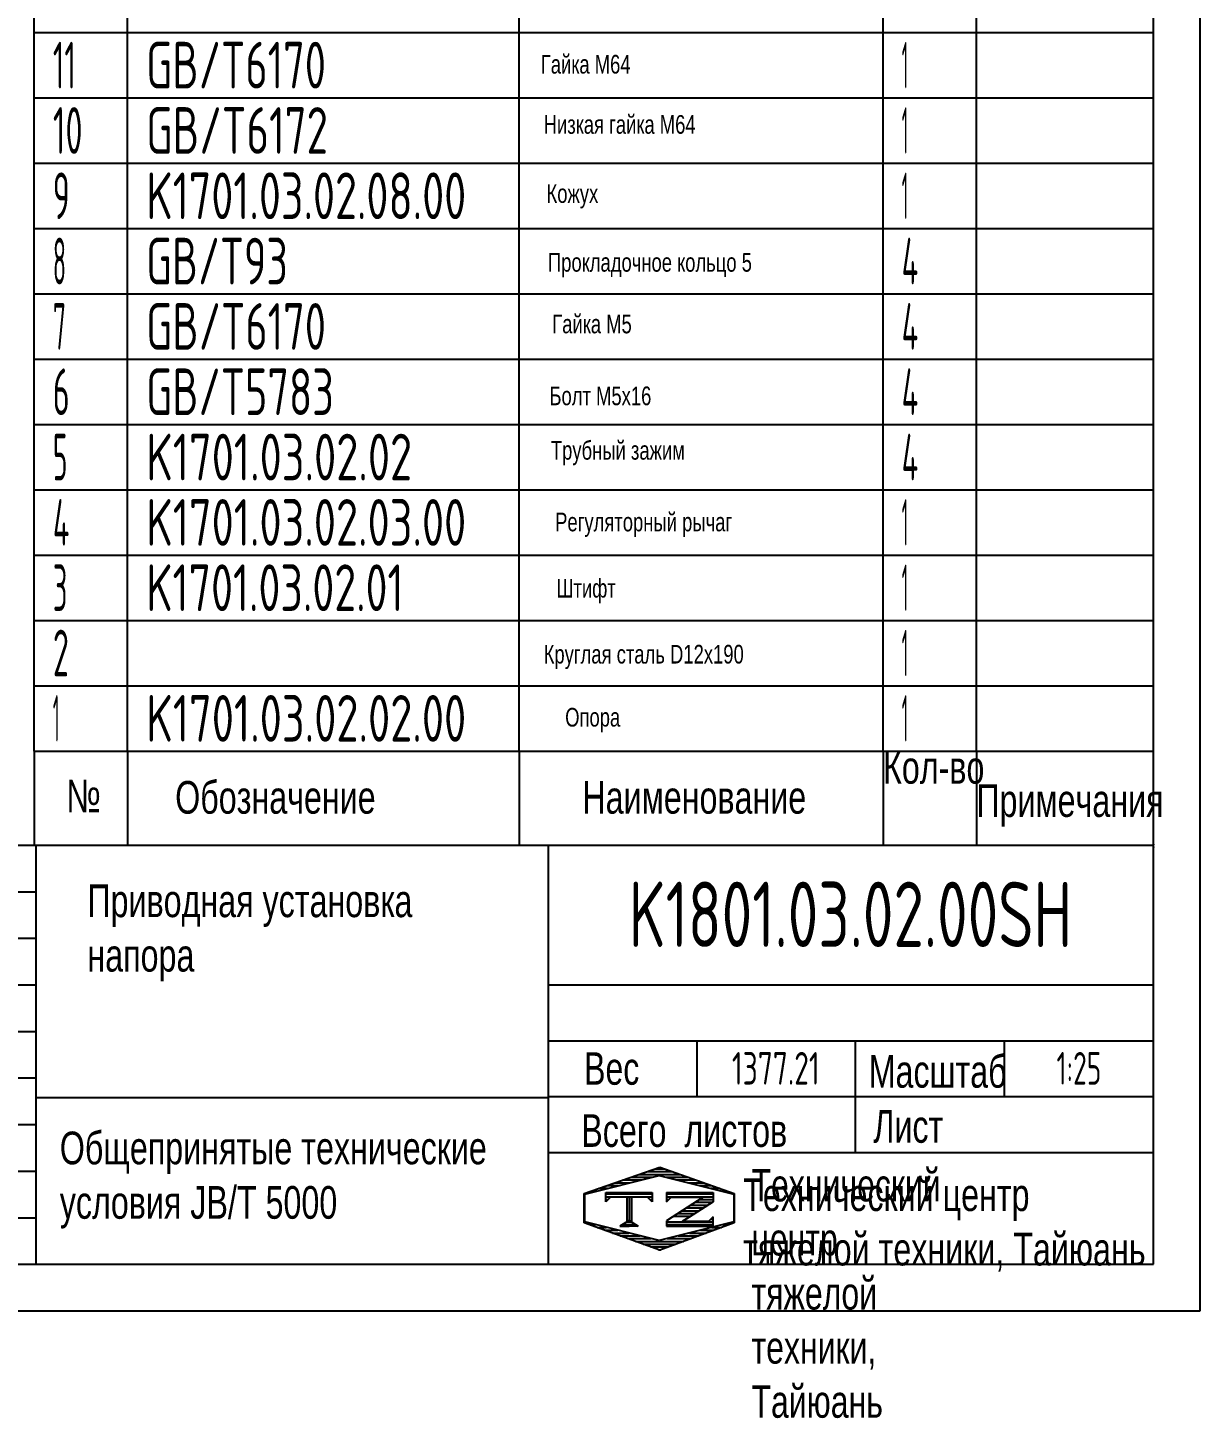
# Model space of a CAD drawing. Header units: millimetres. Extents: x -14 to 10486, y -904 to 6809.
# Drawn here: x 7343 to 10486, y -904 to 2821 of the extents above; entities that cross this region are included whole.
import ezdxf
from ezdxf.enums import TextEntityAlignment as Align

# ---------------------------------------------------------------- set-up
doc = ezdxf.new("R2010")
doc.units = ezdxf.units.MM
doc.header["$LTSCALE"] = 250
doc.linetypes.add('K', pattern=[2.5, 1.25, -0.25, 0.25, -0.25, 0.25, -0.25])
for name, color, linetype in [('01', 7, 'Continuous'), ('02', 1, 'Continuous'), ('07', 6, 'K'), ('11', 3, 'Continuous'), ('THICK', 7, 'Continuous')]:
    doc.layers.add(name, color=color, linetype=linetype)
doc.styles.get("Standard").update_dxf_attribs({"font": 'isocp', "width": 0.707, "bigfont": 'intecad.shx'})

# ---------------------------------------------------------------- blocks, each defined once
blk = doc.blocks.new('*U47')
at = {"layer": '01'}
for points in [[(415, 5), (415, 292)], [(25, 5), (415, 5)]]:
    blk.add_lwpolyline(points, dxfattribs=at)
at = {"layer": '02'}
for points in [[(420, 0), (420, 297)], [(0, 0), (420, 0)]]:
    blk.add_lwpolyline(points, dxfattribs=at)
blk = doc.blocks.new('*U50')
at = {"layer": '01'}
for p, q in [((0, -175), (0, 0)), ((3000, -175), (3000, 0))]:
    blk.add_line(p, q, dxfattribs=at)
at = {"layer": '02'}
for p, q in [((0, 0), (250, 0)), ((250, -175), (250, 0)), ((250, 0), (1300, 0)), ((1300, -175), (1300, 0)), ((1300, 0), (2275, 0)), ((2275, -175), (2275, 0)), ((2275, 0), (2525, 0)), ((2525, -175), (2525, 0)), ((2525, 0), (3000, 0))]:
    blk.add_line(p, q, dxfattribs=at)
blk = doc.blocks.new('*U51')
at = {"layer": '01'}
for p, q in [((0, -175), (0, 0)), ((3000, -175), (3000, 0))]:
    blk.add_line(p, q, dxfattribs=at)
at = {"layer": '02'}
for p, q in [((0, 0), (250, 0)), ((250, -175), (250, 0)), ((250, 0), (1300, 0)), ((1300, -175), (1300, 0)), ((1300, 0), (2275, 0)), ((2275, -175), (2275, 0)), ((2275, 0), (2525, 0)), ((2525, -175), (2525, 0)), ((2525, 0), (3000, 0))]:
    blk.add_line(p, q, dxfattribs=at)
blk = doc.blocks.new('*U52')
at = {"layer": '01'}
for p, q in [((0, -175), (0, 0)), ((3000, -175), (3000, 0))]:
    blk.add_line(p, q, dxfattribs=at)
at = {"layer": '02'}
for p, q in [((0, 0), (250, 0)), ((250, -175), (250, 0)), ((250, 0), (1300, 0)), ((1300, -175), (1300, 0)), ((1300, 0), (2275, 0)), ((2275, -175), (2275, 0)), ((2275, 0), (2525, 0)), ((2525, -175), (2525, 0)), ((2525, 0), (3000, 0))]:
    blk.add_line(p, q, dxfattribs=at)
blk = doc.blocks.new('*U53')
at = {"layer": '01'}
for p, q in [((0, -175), (0, 0)), ((3000, -175), (3000, 0))]:
    blk.add_line(p, q, dxfattribs=at)
at = {"layer": '02'}
for p, q in [((0, 0), (250, 0)), ((250, -175), (250, 0)), ((250, 0), (1300, 0)), ((1300, -175), (1300, 0)), ((1300, 0), (2275, 0)), ((2275, -175), (2275, 0)), ((2275, 0), (2525, 0)), ((2525, -175), (2525, 0)), ((2525, 0), (3000, 0))]:
    blk.add_line(p, q, dxfattribs=at)
blk = doc.blocks.new('*U54')
at = {"layer": '01'}
for p, q in [((0, -175), (0, 0)), ((3000, -175), (3000, 0))]:
    blk.add_line(p, q, dxfattribs=at)
at = {"layer": '02'}
for p, q in [((0, 0), (250, 0)), ((250, -175), (250, 0)), ((250, 0), (1300, 0)), ((1300, -175), (1300, 0)), ((1300, 0), (2275, 0)), ((2275, -175), (2275, 0)), ((2275, 0), (2525, 0)), ((2525, -175), (2525, 0)), ((2525, 0), (3000, 0))]:
    blk.add_line(p, q, dxfattribs=at)
blk = doc.blocks.new('*U55')
at = {"layer": '01'}
for p, q in [((0, -175), (0, 0)), ((3000, -175), (3000, 0))]:
    blk.add_line(p, q, dxfattribs=at)
at = {"layer": '02'}
for p, q in [((0, 0), (250, 0)), ((250, -175), (250, 0)), ((250, 0), (1300, 0)), ((1300, -175), (1300, 0)), ((1300, 0), (2275, 0)), ((2275, -175), (2275, 0)), ((2275, 0), (2525, 0)), ((2525, -175), (2525, 0)), ((2525, 0), (3000, 0))]:
    blk.add_line(p, q, dxfattribs=at)
blk = doc.blocks.new('*U56')
at = {"layer": '01'}
for p, q in [((0, -175), (0, 0)), ((3000, -175), (3000, 0))]:
    blk.add_line(p, q, dxfattribs=at)
at = {"layer": '02'}
for p, q in [((0, 0), (250, 0)), ((250, -175), (250, 0)), ((250, 0), (1300, 0)), ((1300, -175), (1300, 0)), ((1300, 0), (2275, 0)), ((2275, -175), (2275, 0)), ((2275, 0), (2525, 0)), ((2525, -175), (2525, 0)), ((2525, 0), (3000, 0))]:
    blk.add_line(p, q, dxfattribs=at)
blk = doc.blocks.new('*U57')
at = {"layer": '01'}
for p, q in [((0, -175), (0, 0)), ((3000, -175), (3000, 0))]:
    blk.add_line(p, q, dxfattribs=at)
at = {"layer": '02'}
for p, q in [((0, 0), (250, 0)), ((250, -175), (250, 0)), ((250, 0), (1300, 0)), ((1300, -175), (1300, 0)), ((1300, 0), (2275, 0)), ((2275, -175), (2275, 0)), ((2275, 0), (2525, 0)), ((2525, -175), (2525, 0)), ((2525, 0), (3000, 0))]:
    blk.add_line(p, q, dxfattribs=at)
blk = doc.blocks.new('*U58')
at = {"layer": '01'}
for p, q in [((0, -175), (0, 0)), ((3000, -175), (3000, 0))]:
    blk.add_line(p, q, dxfattribs=at)
at = {"layer": '02'}
for p, q in [((0, 0), (250, 0)), ((250, -175), (250, 0)), ((250, 0), (1300, 0)), ((1300, -175), (1300, 0)), ((1300, 0), (2275, 0)), ((2275, -175), (2275, 0)), ((2275, 0), (2525, 0)), ((2525, -175), (2525, 0)), ((2525, 0), (3000, 0))]:
    blk.add_line(p, q, dxfattribs=at)
blk = doc.blocks.new('*U59')
at = {"layer": '01'}
for p, q in [((0, -175), (0, 0)), ((3000, -175), (3000, 0))]:
    blk.add_line(p, q, dxfattribs=at)
at = {"layer": '02'}
for p, q in [((0, 0), (250, 0)), ((250, -175), (250, 0)), ((250, 0), (1300, 0)), ((1300, -175), (1300, 0)), ((1300, 0), (2275, 0)), ((2275, -175), (2275, 0)), ((2275, 0), (2525, 0)), ((2525, -175), (2525, 0)), ((2525, 0), (3000, 0))]:
    blk.add_line(p, q, dxfattribs=at)
blk = doc.blocks.new('*U60')
at = {"layer": '01'}
for p, q in [((0, -175), (0, 0)), ((3000, -175), (3000, 0))]:
    blk.add_line(p, q, dxfattribs=at)
at = {"layer": '02'}
for p, q in [((0, 0), (250, 0)), ((250, -175), (250, 0)), ((250, 0), (1300, 0)), ((1300, -175), (1300, 0)), ((1300, 0), (2275, 0)), ((2275, -175), (2275, 0)), ((2275, 0), (2525, 0)), ((2525, -175), (2525, 0)), ((2525, 0), (3000, 0))]:
    blk.add_line(p, q, dxfattribs=at)
blk = doc.blocks.new('*U61')
at = {"layer": '01'}
for p, q in [((0, -175), (0, 0)), ((3000, -175), (3000, 0))]:
    blk.add_line(p, q, dxfattribs=at)
at = {"layer": '02'}
for p, q in [((0, 0), (250, 0)), ((250, -175), (250, 0)), ((250, 0), (1300, 0)), ((1300, -175), (1300, 0)), ((1300, 0), (2275, 0)), ((2275, -175), (2275, 0)), ((2275, 0), (2525, 0)), ((2525, -175), (2525, 0)), ((2525, 0), (3000, 0))]:
    blk.add_line(p, q, dxfattribs=at)
blk = doc.blocks.new('*X85')
at = {"color": 0}
for p, q in [((127.06, 7.8), (132.06, 7.8)), ((127.06, 7.5), (132.06, 7.5)), ((127.06, 7.2), (127.32, 7.2)), ((128.77, 6), (130.57, 6)), ((129.23, 6.3), (131.04, 6.3)), ((129.7, 6.6), (131.51, 6.6)), ((130.16, 6.9), (131.98, 6.9)), ((130.62, 7.2), (132.06, 7.2)), ((127.84, 5.4), (129.64, 5.4)), ((128.3, 5.7), (130.1, 5.7))]:
    blk.add_line(p, q, dxfattribs=at)
blk = doc.blocks.new('*X86')
at = {"color": 0}
for p, q in [((127.06, 4.8), (132.06, 4.8)), ((127.06, 4.5), (132.06, 4.5)), ((131.84, 5.1), (132.06, 5.1))]:
    blk.add_line(p, q, dxfattribs=at)
blk = doc.blocks.new('*X84')
at = {"color": 0}
for p, q in [((122.34, 4.5), (123.72, 4.5)), ((122.82, 4.8), (123.24, 4.8))]:
    blk.add_line(p, q, dxfattribs=at)
blk = doc.blocks.new('*X83')
at = {"color": 0}
for p, q in [((120.53, 7.8), (125.53, 7.8)), ((120.53, 7.5), (125.53, 7.5)), ((120.53, 7.2), (120.79, 7.2)), ((125.27, 7.2), (125.53, 7.2))]:
    blk.add_line(p, q, dxfattribs=at)
blk = doc.blocks.new('*X82')
at = {"color": 0}
for p, q in [((125.83, 10.5), (126.82, 10.5)), ((121.52, 9), (123.12, 9)), ((122.38, 9.3), (124.32, 9.3)), ((123.24, 9.6), (125.52, 9.6)), ((124.1, 9.9), (128.52, 9.9)), ((124.97, 10.2), (127.67, 10.2)), ((127.02, 9.6), (129.37, 9.6)), ((128.22, 9.3), (130.22, 9.3)), ((129.42, 9), (131.07, 9)), ((118.22, 7.8), (118.32, 7.8)), ((118.22, 7.5), (118.27, 7.5)), ((118.94, 8.1), (119.52, 8.1)), ((119.8, 8.4), (120.72, 8.4)), ((120.66, 8.7), (121.92, 8.7)), ((130.62, 8.7), (131.92, 8.7)), ((131.82, 8.4), (132.77, 8.4)), ((133.02, 8.1), (133.62, 8.1)), ((134.22, 7.8), (134.32, 7.8)), ((134.27, 7.5), (134.32, 7.5)), ((118.22, 7.2), (118.27, 7.2)), ((118.22, 6.9), (118.27, 6.9)), ((118.22, 6.6), (118.27, 6.6)), ((118.22, 6.3), (118.27, 6.3)), ((118.22, 6), (118.27, 6)), ((134.27, 7.2), (134.32, 7.2)), ((134.27, 6.9), (134.32, 6.9)), ((134.27, 6.6), (134.32, 6.6)), ((134.27, 6.3), (134.32, 6.3)), ((134.27, 6), (134.32, 6)), ((118.22, 5.7), (118.27, 5.7)), ((118.22, 5.4), (118.27, 5.4)), ((118.22, 5.1), (118.27, 5.1)), ((118.22, 4.8), (118.27, 4.8)), ((118.79, 4.5), (119.42, 4.5)), ((133.12, 4.5), (133.76, 4.5)), ((134.27, 5.7), (134.32, 5.7)), ((134.27, 5.4), (134.32, 5.4)), ((134.27, 5.1), (134.32, 5.1)), ((134.27, 4.8), (134.32, 4.8)), ((119.61, 4.2), (120.62, 4.2)), ((120.43, 3.9), (121.82, 3.9)), ((121.26, 3.6), (123.02, 3.6)), ((122.08, 3.3), (124.22, 3.3)), ((122.91, 3), (125.42, 3)), ((127.12, 3), (129.7, 3)), ((128.32, 3.3), (130.51, 3.3)), ((129.52, 3.6), (131.32, 3.6)), ((130.72, 3.9), (132.14, 3.9)), ((131.92, 4.2), (132.95, 4.2)), ((123.73, 2.7), (128.89, 2.7)), ((124.55, 2.4), (128.07, 2.4)), ((125.38, 2.1), (127.26, 2.1)), ((126.2, 1.8), (126.45, 1.8))]:
    blk.add_line(p, q, dxfattribs=at)

msp = doc.modelspace()

# ---------------------------------------------------------------- linework, layer by layer
for p, q in [((7360.54, 883.61), (10360.54, 883.61)), ((7360.54, 883.61), (7360.54, 631.61)), ((7610.54, 883.61), (7610.54, 631.61)), ((8660.54, 883.61), (8660.54, 631.61)), ((9635.54, 883.61), (9635.54, 631.61)), ((9885.54, 883.61), (9885.54, 631.61))]:
    msp.add_line(p, q)
at = {"layer": '01'}
for p in [(10360.54, 633.61), (10360.54, 626.05)]:
    msp.add_point(p, dxfattribs=at)
at = {"layer": 'THICK'}
for p, q in [((5865.16, 631.61), (10360.54, 631.61)), ((7365.89, -491.39), (7365.89, 631.61)), ((8738.44, -491.39), (8738.44, 631.61)), ((10360.54, -491.39), (10360.54, 631.61)), ((5868.57, 257.27), (7365.89, 257.27)), ((8738.44, 257.27), (10360.54, 257.27)), ((5868.57, 132.5), (7365.89, 132.5)), ((8738.44, 107.54), (10360.54, 107.54)), ((9137.72, -42.19), (9137.72, 107.54)), ((9561.96, -191.92), (9561.96, 107.54)), ((9961.25, -42.19), (9961.25, 107.54)), ((7365.89, -44.35), (8738.44, -44.35)), ((8738.44, -42.19), (10360.54, -42.19)), ((8738.44, -191.92), (10360.54, -191.92)), ((5868.57, -491.39), (10360.54, -491.39))]:
    msp.add_line(p, q, dxfattribs=at)
at = {"layer": 'THICK', "color": 3}
for p, q in [((5868.57, 506.83), (7365.89, 506.83)), ((5868.57, 382.05), (7365.89, 382.05)), ((5868.57, 7.72), (7365.89, 7.72)), ((5868.57, -117.06), (7365.89, -117.06)), ((5868.57, -241.83), (7365.89, -241.83)), ((8834.57, -301.57), (9036.83, -231.13)), ((8835.88, -303.16), (9035.52, -253.25)), ((9035.52, -253.25), (9235.17, -303.16)), ((9036.83, -231.13), (9236.47, -301.57)), ((8834.57, -380.03), (8834.57, -301.57)), ((8835.88, -378.03), (8835.88, -303.16)), ((8892.25, -324.2), (8892.25, -299.25)), ((8892.25, -299.25), (9017.03, -299.25)), ((8904.73, -311.72), (8892.25, -324.2)), ((9004.55, -311.72), (8904.73, -311.72)), ((8949.18, -311.61), (8949.18, -380.05)), ((8954.64, -311.61), (8954.64, -380.05)), ((8960.88, -311.61), (8960.88, -380.05)), ((9017.03, -324.2), (9004.55, -311.72)), ((9017.03, -299.25), (9017.03, -324.2)), ((9055.24, -299.25), (9055.24, -324.2)), ((9055.24, -299.25), (9180.02, -299.25)), ((9055.24, -324.2), (9067.72, -311.72)), ((9153.5, -311.72), (9055.24, -375.3)), ((9067.72, -311.72), (9153.5, -311.72)), ((9180.01, -323.96), (9116.09, -364.88)), ((9180.02, -299.25), (9180.02, -324.2)), ((9235.17, -303.16), (9235.17, -378.03)), ((9236.47, -301.57), (9236.47, -380.03)), ((5868.57, -366.61), (7365.89, -366.61)), ((9116.09, -364.88), (9097.02, -377.08)), ((9180.01, -364.6), (9167.53, -377.08)), ((9180.01, -389.56), (9180.01, -364.6)), ((9036.83, -453.68), (8834.57, -380.03)), ((9035.52, -427.94), (8835.88, -378.03)), ((8954.64, -374.35), (8930.46, -389.56)), ((8930.46, -389.56), (8954.64, -389.56)), ((8954.64, -374.35), (8978.81, -389.56)), ((8978.81, -389.56), (8954.64, -389.56)), ((9235.17, -378.03), (9035.52, -427.94)), ((9236.47, -380.03), (9036.83, -453.68)), ((9055.24, -375.3), (9055.24, -389.56)), ((9055.24, -389.56), (9180.01, -389.56)), ((9167.53, -377.08), (9097.02, -377.08))]:
    msp.add_line(p, q, dxfattribs=at)

# ---------------------------------------------------------------- block references
at = {"layer": '07', "xscale": 25, "yscale": 25, "zscale": 25}
msp.add_blockref('*U47', (-14.46, -616.39), dxfattribs=at)
at = {"layer": '07'}
for name, p in [('*U61', (7360.54, 2983.61)), ('*U60', (7360.54, 2808.61)), ('*U59', (7360.54, 2633.61)), ('*U58', (7360.54, 2458.61)), ('*U57', (7360.54, 2283.61)), ('*U56', (7360.54, 2108.61)), ('*U55', (7360.54, 1933.61)), ('*U54', (7360.54, 1758.61)), ('*U53', (7360.54, 1583.61)), ('*U52', (7360.54, 1408.61)), ('*U51', (7360.54, 1233.61)), ('*U50', (7360.54, 1058.61))]:
    msp.add_blockref(name, p, dxfattribs=at)
at = {"layer": 'THICK', "color": 3, "xscale": 24.95538260145211, "yscale": 24.95538260145122, "zscale": 24.95538260145181}
for name in ['*X82', '*X83', '*X85', '*X86', '*X84']:
    msp.add_blockref(name, (5884.35, -497.48), dxfattribs=at)

# ---------------------------------------------------------------- texts
at = {"insert": (8725.91, 1168.07), "char_height": 50, "attachment_point": 1}
msp.add_mtext('{\\fArial|b0|i0|c204|p34;\\C3;Круглая сталь \\fArial|b0|i0|c0|p34;D12x190}', dxfattribs=at)
at = {"layer": '01', "insert": (8834.29, 76.56), "char_height": 86.9116, "attachment_point": 1}
msp.add_mtext('{\\fArial|b0|i0|c204|p34;Вес}', dxfattribs=at)
at = {"layer": '01', "insert": (9282.82, -236.03), "char_height": 86.9116, "width": 4.0843, "attachment_point": 1}
msp.add_mtext('{\\fArial|b0|i0|c204|p34;Технический центр\\Pтяжелой техники, Тайюань}', dxfattribs=at)
at = {"layer": '07', "attachment_point": 1}
for s, insert, char_height in [('{\\fArial|b0|i0|c204|p34;\\C3;Гайка М64}', (8718.19, 2748.5), 50), ('{\\fArial|b0|i0|c204|p34;\\C3;Низкая гайка М64}', (8725.88, 2587.24), 50), ('{\\fArial|b0|i0|c204|p34;\\C3;Кожух}', (8733.55, 2402.08), 50), ('{\\fArial|b0|i0|c204|p34;\\C3;Прокладочное кольцо 5}', (8737.39, 2217.79), 50), ('{\\fArial|b0|i0|c204|p34;\\C3;Гайка М5}', (8748.92, 2052.69), 50), ('{\\fArial|b0|i0|c204|p34;\\C3;Болт М5х16}', (8741.3, 1860.08), 50), ('{\\fArial|b0|i0|c204|p34;\\C3;Трубный зажим}', (8745.14, 1714.18), 50), ('{\\fArial|b0|i0|c204|p34;\\C3;Регуляторный рычаг}', (8756.67, 1522.2), 50), ('{\\fArial|b0|i0|c204|p34;\\C3;Штифт}', (8760.49, 1344.69), 50), ('{\\fArial|b0|i0|c204|p34;\\C3;Опора}', (8783.55, 999.14), 50), ('{\\fArial|b0|i0|c204|p34;\\C0;Кол-во}', (9635.54, 883.61), 87.5), ('{\\fArial|b0|i0|c204|p34;\\C0;№}', (7446.27, 807.16), 87.5), ('{\\fArial|b0|i0|c204|p34;\\C0;Обозначение}', (7738.32, 803.32), 87.5), ('{\\fArial|b0|i0|c204|p34;\\C0;Наименование}', (8829.66, 803.32), 87.5), ('{\\fArial|b0|i0|c204|p34;\\C0;Примечания}', (9885.54, 794.62), 87.5), ('{\\fArial|b0|i0|c204|p34;\\C3;Приводная установка\\Pнапора}', (7503.07, 526.11), 87.5), ('{\\fArial|b0|i0|c204|p34;\\C0;Масштаб}', (9596.97, 69.22), 87.5), ('{\\fArial|b0|i0|c204|p34;\\C0;Всего  листов}', (8826.65, -89.36), 87.5), ('{\\fArial|b0|i0|c204|p34;\\C0;Лист}', (9609.2, -78.29), 87.5), ('{\\fArial|b0|i0|c204|p34;\\C0;Общепринятые технические\\Pусловия \\fArial|b0|i0|c0|p34;JB/T 5000}', (7429.01, -136), 87.5), ('{\\fArial|b0|i0|c204|p34;\\C250;Технический центр\\Pтяжелой техники, Тайюань}', (9260.53, -261.18), 87.5)]:
    msp.add_mtext(s, dxfattribs=dict(at, insert=insert, char_height=char_height))
at = {"layer": '11'}
for s, height, width, p, p2 in [('11', 125, 0.582235, (7410.54, 2658.61), (7472.4, 2658.61)), ('GB/T6170', 125, 0.694489, (7660.54, 2658.61), (8142.41, 2658.61)), ('1', 125, 0.404, (9685.54, 2658.61), (9703.21, 2658.61)), ('10', 125, 0.606076, (7410.54, 2483.61), (7490.14, 2483.61)), ('GB/T6172', 125, 0.694622, (7660.54, 2483.61), (8147.64, 2483.61)), ('1', 125, 0.404, (9685.54, 2483.61), (9703.21, 2483.61)), ('9', 125, 0.579528, (7410.54, 2308.61), (7455.56, 2308.61)), ('K1701.03.02.08.00', 125, 0.69624, (7660.54, 2308.61), (8518.28, 2308.61)), ('1', 125, 0.404, (9685.54, 2308.61), (9703.21, 2308.61)), ('8', 125, 0.514182, (7410.54, 2133.61), (7445.89, 2133.61)), ('GB/T93', 125, 0.691199, (7660.54, 2133.61), (8040.26, 2133.61)), ('4', 125, 0.543846, (9685.54, 2133.61), (9729.72, 2133.61)), ('7', 125, 0.514182, (7410.54, 1958.61), (7445.89, 1958.61)), ('GB/T6170', 125, 0.694489, (7660.54, 1958.61), (8142.41, 1958.61)), ('4', 125, 0.543846, (9685.54, 1958.61), (9729.72, 1958.61)), ('6', 125, 0.600695, (7410.54, 1783.61), (7455.56, 1783.61)), ('GB/T5783', 125, 0.695009, (7660.54, 1783.61), (8163.67, 1783.61)), ('4', 125, 0.543846, (9685.54, 1783.61), (9729.72, 1783.61)), ('5', 125, 0.527686, (7410.54, 1608.61), (7449.55, 1608.61)), ('K1701.03.02.02', 125, 0.694091, (7660.54, 1608.61), (8373.29, 1608.61)), ('4', 125, 0.543846, (9685.54, 1608.61), (9729.72, 1608.61)), ('4', 125, 0.543846, (7410.54, 1433.61), (7454.72, 1433.61)), ('K1701.03.02.03.00', 125, 0.69624, (7660.54, 1433.61), (8518.28, 1433.61)), ('1', 125, 0.404, (9685.54, 1433.61), (9703.21, 1433.61)), ('3', 125, 0.527686, (7410.54, 1258.61), (7449.55, 1258.61)), ('K1701.03.02.01', 125, 0.693669, (7660.54, 1258.61), (8350.3, 1258.61)), ('1', 125, 0.404, (9685.54, 1258.61), (9703.21, 1258.61)), ('2', 125, 0.562593, (7410.54, 1083.61), (7453.44, 1083.61)), ('1', 125, 0.404, (9685.54, 1083.61), (9703.21, 1083.61)), ('1', 125, 0.404, (7410.54, 908.61), (7428.21, 908.61)), ('K1701.03.02.02.00', 125, 0.69624, (7660.54, 908.61), (8518.28, 908.61)), ('1', 125, 0.404, (9685.54, 908.61), (9703.21, 908.61)), ('K1801.03.02.00SH', 175, 0.696129, (8953.85, 358.61), (10142.22, 358.61)), ('1377.21', 87.5, 0.680152, (9230.5, -10.14), (9465.57, -10.14)), ('1:25', 87.5, 0.656293, (10100.48, -10.14), (10220.59, -10.14))]:
    msp.add_text(s, height=height, dxfattribs=dict(at, width=width)).set_placement(p, p2, align=Align.FIT)

doc.saveas('drawing.dxf')
